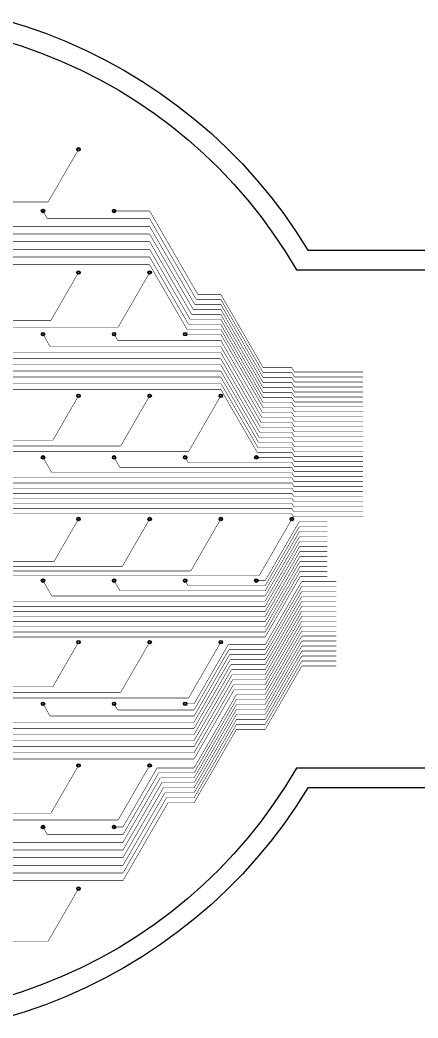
# Model space of a CAD drawing. Header units: metres. Extents: x -54999 to 54999, y -52014 to 54102.
# Drawn here: x 3108 to 11101, y -10018 to 10018 of the extents above; entities that cross this region are included whole.
import ezdxf

# ---------------------------------------------------------------- set-up
doc = ezdxf.new("R2010")
doc.units = ezdxf.units.M
for name, color, linetype in [('eDura_outline_ext', 6, 'Continuous'), ('eDura_outline_int', 6, 'Continuous'), ('etch', 3, 'Continuous'), ('metal', 4, 'Continuous')]:
    doc.layers.add(name, color=color, linetype=linetype)

msp = doc.modelspace()

# ---------------------------------------------------------------- linework, layer by layer
at = {"layer": 'eDura_outline_ext'}
for points in [[(2793, 10018), (3210, 9892), (3620, 9750), (4025, 9590), (4422, 9413), (4812, 9220), (5194, 9010), (5566, 8785), (5928, 8545), (6280, 8290), (6622, 8020), (6951, 7736), (7269, 7438), (7573, 7128), (7865, 6805), (8142, 6470), (8406, 6124), (8655, 5767), (8888, 5400), (8888, 5400), (29088, 5400)], [(29088, -5400), (8888, -5400), (8888, -5400), (8655, -5767), (8406, -6124), (8142, -6470), (7865, -6805), (7573, -7128), (7269, -7438), (6951, -7736), (6622, -8020), (6280, -8290), (5928, -8545), (5566, -8785), (5194, -9010), (4812, -9220), (4422, -9413), (4025, -9590), (3620, -9750), (3210, -9892), (2793, -10018)]]:
    msp.add_lwpolyline(points, dxfattribs=at)
at = {"layer": 'eDura_outline_int'}
for points in [[(2743, 9617), (3151, 9491), (3554, 9347), (3950, 9187), (4339, 9010), (4720, 8816), (5092, 8606), (5455, 8381), (5808, 8140), (6151, 7884), (6482, 7614), (6802, 7331), (7109, 7033), (7403, 6723), (7683, 6401), (7950, 6066), (8202, 5721), (8439, 5365), (8660, 5000), (8660, 5000), (28660, 5000)], [(28660, -5000), (8660, -5000), (8660, -5000), (8439, -5365), (8202, -5721), (7950, -6066), (7683, -6401), (7403, -6723), (7109, -7033), (6802, -7331), (6482, -7614), (6151, -7884), (5808, -8140), (5455, -8381), (5092, -8606), (4720, -8816), (4339, -9010), (3950, -9187), (3554, -9347), (3151, -9491), (2743, -9617)]]:
    msp.add_lwpolyline(points, dxfattribs=at)
at = {"layer": 'etch'}
for centre in [(4284, 7420), (3570, 6183), (4998, 6183), (4284, 4947), (5712, 4947), (3570, 3710), (4998, 3710), (6426, 3710), (4284, 2473), (5712, 2473), (7140, 2473), (3570, 1237), (4998, 1237), (6426, 1237), (7854, 1237), (4284, 0), (5712, 0), (7140, 0), (8568, 0), (3570, -1237), (4998, -1237), (6426, -1237), (7854, -1237), (4284, -2473), (5712, -2473), (7140, -2473), (3570, -3710), (4998, -3710), (6426, -3710), (4284, -4947), (5712, -4947), (3570, -6183), (4998, -6183), (4284, -7420)]:
    msp.add_circle(centre, 25, dxfattribs=at)
at = {"layer": 'metal'}
for points in [[(4284, 7420, 10, 10, 0), (3674, 6364, 10, 10, 0)], [(3674, 6364, 10, 10, 0), (-4998, 6364, 10, 10, 0)], [(3570, 6183, 10, 10, 0), (3659, 6029, 10, 10, 0)], [(3659, 6029, 10, 10, 0), (5712, 6029, 10, 10, 0)], [(4998, 6183, 10, 10, 0), (4998, 6183, 10, 10, 0)], [(4998, 6183, 10, 10, 0), (5712, 6183, 10, 10, 0)], [(5712, 6183, 10, 10, 0), (6678, 4510, 10, 10, 0)], [(5712, 6029, 10, 10, 0), (6647, 4410, 10, 10, 0)], [(2320, 5875, 10, 10, 0), (5712, 5875, 10, 10, 0)], [(5712, 5875, 10, 10, 0), (6616, 4310, 10, 10, 0)], [(981, 5721, 10, 10, 0), (5712, 5721, 10, 10, 0)], [(5712, 5721, 10, 10, 0), (6585, 4210, 10, 10, 0)], [(-1697, 5413, 10, 10, 0), (5712, 5413, 10, 10, 0)], [(-358, 5567, 10, 10, 0), (5712, 5567, 10, 10, 0)], [(5712, 5567, 10, 10, 0), (6553, 4110, 10, 10, 0)], [(5712, 5413, 10, 10, 0), (6522, 4010, 10, 10, 0)], [(-3037, 5259, 10, 10, 0), (5712, 5259, 10, 10, 0)], [(5712, 5259, 10, 10, 0), (6491, 3910, 10, 10, 0)], [(-4376, 5105, 10, 10, 0), (5712, 5105, 10, 10, 0)], [(5712, 5105, 10, 10, 0), (6460, 3810, 10, 10, 0)], [(4284, 4947, 10, 10, 0), (3730, 3988, 10, 10, 0)], [(5712, 4947, 10, 10, 0), (5079, 3851, 10, 10, 0)], [(6647, 4410, 10, 10, 0), (7140, 4410, 10, 10, 0)], [(6678, 4510, 10, 10, 0), (7140, 4510, 10, 10, 0)], [(7140, 4510, 10, 10, 0), (7140, 4510, 10, 10, 0)], [(7140, 4510, 10, 10, 0), (7991, 3037, 10, 10, 0)], [(7140, 4410, 10, 10, 0), (7140, 4410, 10, 10, 0)], [(7140, 4410, 10, 10, 0), (7991, 2937, 10, 10, 0)], [(6585, 4210, 10, 10, 0), (7140, 4210, 10, 10, 0)], [(6616, 4310, 10, 10, 0), (7140, 4310, 10, 10, 0)], [(7140, 4310, 10, 10, 0), (7140, 4310, 10, 10, 0)], [(7140, 4310, 10, 10, 0), (7991, 2837, 10, 10, 0)], [(7140, 4210, 10, 10, 0), (7140, 4210, 10, 10, 0)], [(7140, 4210, 10, 10, 0), (7991, 2737, 10, 10, 0)], [(6522, 4010, 10, 10, 0), (7140, 4010, 10, 10, 0)], [(6553, 4110, 10, 10, 0), (7140, 4110, 10, 10, 0)], [(7140, 4110, 10, 10, 0), (7140, 4110, 10, 10, 0)], [(7140, 4110, 10, 10, 0), (7991, 2637, 10, 10, 0)], [(7140, 4010, 10, 10, 0), (7140, 4010, 10, 10, 0)], [(7140, 4010, 10, 10, 0), (7991, 2537, 10, 10, 0)], [(3730, 3988, 10, 10, 0), (-6426, 3988, 10, 10, 0)], [(5079, 3851, 10, 10, 0), (-6426, 3851, 10, 10, 0)], [(6460, 3810, 10, 10, 0), (7140, 3810, 10, 10, 0)], [(6491, 3910, 10, 10, 0), (7140, 3910, 10, 10, 0)], [(7140, 3910, 10, 10, 0), (7140, 3910, 10, 10, 0)], [(7140, 3910, 10, 10, 0), (7991, 2437, 10, 10, 0)], [(7140, 3810, 10, 10, 0), (7140, 3810, 10, 10, 0)], [(7140, 3810, 10, 10, 0), (7991, 2337, 10, 10, 0)], [(3570, 3710, 10, 10, 0), (3712, 3464, 10, 10, 0)], [(4998, 3710, 10, 10, 0), (5069, 3587, 10, 10, 0)], [(6426, 3710, 10, 10, 0), (6426, 3710, 10, 10, 0)], [(6426, 3710, 10, 10, 0), (7140, 3710, 10, 10, 0)], [(7140, 3710, 10, 10, 0), (7991, 2237, 10, 10, 0)], [(3712, 3464, 10, 10, 0), (7140, 3464, 10, 10, 0)], [(5069, 3587, 10, 10, 0), (7140, 3587, 10, 10, 0)], [(7140, 3587, 10, 10, 0), (7977, 2137, 10, 10, 0)], [(7140, 3464, 10, 10, 0), (7964, 2037, 10, 10, 0)], [(998, 3218, 10, 10, 0), (7140, 3218, 10, 10, 0)], [(2355, 3341, 10, 10, 0), (7140, 3341, 10, 10, 0)], [(7140, 3341, 10, 10, 0), (7951, 1937, 10, 10, 0)], [(7140, 3218, 10, 10, 0), (7938, 1837, 10, 10, 0)], [(-359, 3095, 10, 10, 0), (7140, 3095, 10, 10, 0)], [(7140, 3095, 10, 10, 0), (7924, 1737, 10, 10, 0)], [(7991, 3037, 10, 10, 0), (8568, 3037, 10, 10, 0)], [(8568, 3037, 10, 10, 0), (8568, 3037, 10, 10, 0)], [(8568, 3037, 10, 10, 0), (8618, 2950, 10, 10, 0)], [(-3073, 2849, 10, 10, 0), (7140, 2849, 10, 10, 0)], [(-1716, 2972, 10, 10, 0), (7140, 2972, 10, 10, 0)], [(7140, 2972, 10, 10, 0), (7911, 1637, 10, 10, 0)], [(7140, 2849, 10, 10, 0), (7898, 1537, 10, 10, 0)], [(7991, 2937, 10, 10, 0), (8568, 2937, 10, 10, 0)], [(7991, 2837, 10, 10, 0), (8568, 2837, 10, 10, 0)], [(8568, 2937, 10, 10, 0), (8568, 2937, 10, 10, 0)], [(8568, 2937, 10, 10, 0), (8618, 2850, 10, 10, 0)], [(8568, 2837, 10, 10, 0), (8568, 2837, 10, 10, 0)], [(8568, 2837, 10, 10, 0), (8618, 2750, 10, 10, 0)], [(8618, 2950, 10, 10, 0), (9996, 2950, 10, 10, 0)], [(8618, 2850, 10, 10, 0), (9996, 2850, 10, 10, 0)], [(-5787, 2603, 10, 10, 0), (7140, 2603, 10, 10, 0)], [(-4430, 2726, 10, 10, 0), (7140, 2726, 10, 10, 0)], [(7140, 2726, 10, 10, 0), (7884, 1437, 10, 10, 0)], [(7140, 2603, 10, 10, 0), (7871, 1337, 10, 10, 0)], [(7991, 2737, 10, 10, 0), (8568, 2737, 10, 10, 0)], [(7991, 2637, 10, 10, 0), (8568, 2637, 10, 10, 0)], [(8568, 2737, 10, 10, 0), (8568, 2737, 10, 10, 0)], [(8568, 2737, 10, 10, 0), (8618, 2650, 10, 10, 0)], [(8568, 2637, 10, 10, 0), (8568, 2637, 10, 10, 0)], [(8568, 2637, 10, 10, 0), (8618, 2550, 10, 10, 0)], [(8618, 2750, 10, 10, 0), (9996, 2750, 10, 10, 0)], [(8618, 2650, 10, 10, 0), (9996, 2650, 10, 10, 0)], [(4284, 2473, 10, 10, 0), (3767, 1577, 10, 10, 0)], [(5712, 2473, 10, 10, 0), (5130, 1465, 10, 10, 0)], [(7140, 2473, 10, 10, 0), (6493, 1353, 10, 10, 0)], [(7991, 2537, 10, 10, 0), (8568, 2537, 10, 10, 0)], [(7991, 2437, 10, 10, 0), (8568, 2437, 10, 10, 0)], [(8568, 2537, 10, 10, 0), (8568, 2537, 10, 10, 0)], [(8568, 2537, 10, 10, 0), (8618, 2450, 10, 10, 0)], [(8568, 2437, 10, 10, 0), (8568, 2437, 10, 10, 0)], [(8568, 2437, 10, 10, 0), (8618, 2350, 10, 10, 0)], [(8618, 2550, 10, 10, 0), (9996, 2550, 10, 10, 0)], [(8618, 2450, 10, 10, 0), (9996, 2450, 10, 10, 0)], [(7991, 2337, 10, 10, 0), (8568, 2337, 10, 10, 0)], [(7991, 2237, 10, 10, 0), (8568, 2237, 10, 10, 0)], [(8568, 2337, 10, 10, 0), (8568, 2337, 10, 10, 0)], [(8568, 2337, 10, 10, 0), (8618, 2250, 10, 10, 0)], [(8568, 2237, 10, 10, 0), (8568, 2237, 10, 10, 0)], [(8568, 2237, 10, 10, 0), (8618, 2150, 10, 10, 0)], [(8618, 2350, 10, 10, 0), (9996, 2350, 10, 10, 0)], [(8618, 2250, 10, 10, 0), (9996, 2250, 10, 10, 0)], [(7964, 2037, 10, 10, 0), (8568, 2037, 10, 10, 0)], [(7977, 2137, 10, 10, 0), (8568, 2137, 10, 10, 0)], [(8568, 2137, 10, 10, 0), (8568, 2137, 10, 10, 0)], [(8568, 2137, 10, 10, 0), (8618, 2050, 10, 10, 0)], [(8568, 2037, 10, 10, 0), (8568, 2037, 10, 10, 0)], [(8568, 2037, 10, 10, 0), (8618, 1950, 10, 10, 0)], [(8618, 2150, 10, 10, 0), (9996, 2150, 10, 10, 0)], [(8618, 2050, 10, 10, 0), (9996, 2050, 10, 10, 0)], [(7938, 1837, 10, 10, 0), (8568, 1837, 10, 10, 0)], [(7951, 1937, 10, 10, 0), (8568, 1937, 10, 10, 0)], [(8568, 1937, 10, 10, 0), (8568, 1937, 10, 10, 0)], [(8568, 1937, 10, 10, 0), (8618, 1850, 10, 10, 0)], [(8568, 1837, 10, 10, 0), (8568, 1837, 10, 10, 0)], [(8568, 1837, 10, 10, 0), (8618, 1750, 10, 10, 0)], [(8618, 1950, 10, 10, 0), (9996, 1950, 10, 10, 0)], [(8618, 1850, 10, 10, 0), (9996, 1850, 10, 10, 0)], [(7911, 1637, 10, 10, 0), (8568, 1637, 10, 10, 0)], [(7924, 1737, 10, 10, 0), (8568, 1737, 10, 10, 0)], [(8568, 1737, 10, 10, 0), (8568, 1737, 10, 10, 0)], [(8568, 1737, 10, 10, 0), (8618, 1650, 10, 10, 0)], [(8568, 1637, 10, 10, 0), (8568, 1637, 10, 10, 0)], [(8568, 1637, 10, 10, 0), (8618, 1550, 10, 10, 0)], [(8618, 1750, 10, 10, 0), (9996, 1750, 10, 10, 0)], [(8618, 1650, 10, 10, 0), (9996, 1650, 10, 10, 0)], [(3767, 1577, 10, 10, 0), (-7854, 1577, 10, 10, 0)], [(5130, 1465, 10, 10, 0), (-7854, 1465, 10, 10, 0)], [(7884, 1437, 10, 10, 0), (8568, 1437, 10, 10, 0)], [(7898, 1537, 10, 10, 0), (8568, 1537, 10, 10, 0)], [(8568, 1537, 10, 10, 0), (8568, 1537, 10, 10, 0)], [(8568, 1537, 10, 10, 0), (8618, 1450, 10, 10, 0)], [(8568, 1437, 10, 10, 0), (8568, 1437, 10, 10, 0)], [(8568, 1437, 10, 10, 0), (8618, 1350, 10, 10, 0)], [(8618, 1550, 10, 10, 0), (9996, 1550, 10, 10, 0)], [(8618, 1450, 10, 10, 0), (9996, 1450, 10, 10, 0)], [(6493, 1353, 10, 10, 0), (-7854, 1353, 10, 10, 0)], [(3570, 1237, 10, 10, 0), (3748, 928, 10, 10, 0)], [(4998, 1237, 10, 10, 0), (5117, 1031, 10, 10, 0)], [(6426, 1237, 10, 10, 0), (6485, 1134, 10, 10, 0)], [(7854, 1237, 10, 10, 0), (7854, 1237, 10, 10, 0)], [(7854, 1237, 10, 10, 0), (8568, 1237, 10, 10, 0)], [(7871, 1337, 10, 10, 0), (8568, 1337, 10, 10, 0)], [(8568, 1337, 10, 10, 0), (8568, 1337, 10, 10, 0)], [(8568, 1337, 10, 10, 0), (8618, 1250, 10, 10, 0)], [(8568, 1237, 10, 10, 0), (8618, 1150, 10, 10, 0)], [(8618, 1350, 10, 10, 0), (9996, 1350, 10, 10, 0)], [(8618, 1250, 10, 10, 0), (9996, 1250, 10, 10, 0)], [(5117, 1031, 10, 10, 0), (8568, 1031, 10, 10, 0)], [(6485, 1134, 10, 10, 0), (8568, 1134, 10, 10, 0)], [(8568, 1134, 10, 10, 0), (8616, 1050, 10, 10, 0)], [(8568, 1031, 10, 10, 0), (8615, 950, 10, 10, 0)], [(8616, 1050, 10, 10, 0), (9996, 1050, 10, 10, 0)], [(8618, 1150, 10, 10, 0), (9996, 1150, 10, 10, 0)], [(2380, 825, 10, 10, 0), (8568, 825, 10, 10, 0)], [(3748, 928, 10, 10, 0), (8568, 928, 10, 10, 0)], [(8568, 928, 10, 10, 0), (8613, 850, 10, 10, 0)], [(8568, 825, 10, 10, 0), (8611, 750, 10, 10, 0)], [(8613, 850, 10, 10, 0), (9996, 850, 10, 10, 0)], [(8615, 950, 10, 10, 0), (9996, 950, 10, 10, 0)], [(-357, 619, 10, 10, 0), (8568, 619, 10, 10, 0)], [(1011, 722, 10, 10, 0), (8568, 722, 10, 10, 0)], [(8568, 722, 10, 10, 0), (8609, 650, 10, 10, 0)], [(8568, 619, 10, 10, 0), (8608, 550, 10, 10, 0)], [(8609, 650, 10, 10, 0), (9996, 650, 10, 10, 0)], [(8611, 750, 10, 10, 0), (9996, 750, 10, 10, 0)], [(-3094, 413, 10, 10, 0), (8568, 413, 10, 10, 0)], [(-1726, 516, 10, 10, 0), (8568, 516, 10, 10, 0)], [(8568, 516, 10, 10, 0), (8606, 450, 10, 10, 0)], [(8568, 413, 10, 10, 0), (8604, 350, 10, 10, 0)], [(8606, 450, 10, 10, 0), (9996, 450, 10, 10, 0)], [(8608, 550, 10, 10, 0), (9996, 550, 10, 10, 0)], [(-5831, 207, 10, 10, 0), (8568, 207, 10, 10, 0)], [(-4463, 310, 10, 10, 0), (8568, 310, 10, 10, 0)], [(8568, 310, 10, 10, 0), (8602, 250, 10, 10, 0)], [(8568, 207, 10, 10, 0), (8601, 150, 10, 10, 0)], [(8602, 250, 10, 10, 0), (9996, 250, 10, 10, 0)], [(8604, 350, 10, 10, 0), (9996, 350, 10, 10, 0)], [(-7200, 104, 10, 10, 0), (8568, 104, 10, 10, 0)], [(4284, 0, 10, 10, 0), (3790, -855, 10, 10, 0)], [(5712, 0, 10, 10, 0), (5164, -950, 10, 10, 0)], [(7140, 0, 10, 10, 0), (6537, -1045, 10, 10, 0)], [(8568, 0, 10, 10, 0), (7910, -1140, 10, 10, 0)], [(8568, 104, 10, 10, 0), (8599, 50, 10, 10, 0)], [(8599, 50, 10, 10, 0), (9996, 50, 10, 10, 0)], [(8601, 150, 10, 10, 0), (9996, 150, 10, 10, 0)], [(8032, -1237, 10, 10, 0), (8718, -50, 10, 10, 0)], [(8032, -1340, 10, 10, 0), (8719, -150, 10, 10, 0)], [(8718, -50, 10, 10, 0), (9282, -50, 10, 10, 0)], [(8719, -150, 10, 10, 0), (9282, -150, 10, 10, 0)], [(8032, -1443, 10, 10, 0), (8721, -250, 10, 10, 0)], [(8032, -1546, 10, 10, 0), (8723, -350, 10, 10, 0)], [(8721, -250, 10, 10, 0), (9282, -250, 10, 10, 0)], [(8723, -350, 10, 10, 0), (9282, -350, 10, 10, 0)], [(8032, -1649, 10, 10, 0), (8725, -450, 10, 10, 0)], [(8032, -1752, 10, 10, 0), (8726, -550, 10, 10, 0)], [(8725, -450, 10, 10, 0), (9282, -450, 10, 10, 0)], [(8726, -550, 10, 10, 0), (9282, -550, 10, 10, 0)], [(8032, -1855, 10, 10, 0), (8728, -650, 10, 10, 0)], [(8032, -1958, 10, 10, 0), (8730, -750, 10, 10, 0)], [(8728, -650, 10, 10, 0), (9282, -650, 10, 10, 0)], [(8730, -750, 10, 10, 0), (9282, -750, 10, 10, 0)], [(3790, -855, 10, 10, 0), (-8746, -855, 10, 10, 0)], [(5164, -950, 10, 10, 0), (-8746, -950, 10, 10, 0)], [(8032, -2061, 10, 10, 0), (8731, -850, 10, 10, 0)], [(8032, -2164, 10, 10, 0), (8733, -950, 10, 10, 0)], [(8731, -850, 10, 10, 0), (9282, -850, 10, 10, 0)], [(8733, -950, 10, 10, 0), (9282, -950, 10, 10, 0)], [(6537, -1045, 10, 10, 0), (-8746, -1045, 10, 10, 0)], [(7910, -1140, 10, 10, 0), (-8746, -1140, 10, 10, 0)], [(8032, -2267, 10, 10, 0), (8735, -1050, 10, 10, 0)], [(8032, -2370, 10, 10, 0), (8737, -1150, 10, 10, 0)], [(8735, -1050, 10, 10, 0), (9282, -1050, 10, 10, 0)], [(8737, -1150, 10, 10, 0), (9282, -1150, 10, 10, 0)], [(3570, -1237, 10, 10, 0), (3748, -1546, 10, 10, 0)], [(4998, -1237, 10, 10, 0), (5117, -1443, 10, 10, 0)], [(6426, -1237, 10, 10, 0), (6485, -1340, 10, 10, 0)], [(6485, -1340, 10, 10, 0), (8032, -1340, 10, 10, 0)], [(7854, -1237, 10, 10, 0), (7854, -1237, 10, 10, 0)], [(7854, -1237, 10, 10, 0), (8032, -1237, 10, 10, 0)], [(8032, -2523, 10, 10, 0), (8768, -1250, 10, 10, 0)], [(8032, -2623, 10, 10, 0), (8768, -1350, 10, 10, 0)], [(8768, -1250, 10, 10, 0), (9460, -1250, 10, 10, 0)], [(8768, -1350, 10, 10, 0), (9460, -1350, 10, 10, 0)], [(3748, -1546, 10, 10, 0), (8032, -1546, 10, 10, 0)], [(5117, -1443, 10, 10, 0), (8032, -1443, 10, 10, 0)], [(8032, -2723, 10, 10, 0), (8768, -1450, 10, 10, 0)], [(8032, -2823, 10, 10, 0), (8768, -1550, 10, 10, 0)], [(8768, -1450, 10, 10, 0), (9460, -1450, 10, 10, 0)], [(8768, -1550, 10, 10, 0), (9460, -1550, 10, 10, 0)], [(1011, -1752, 10, 10, 0), (8032, -1752, 10, 10, 0)], [(2380, -1649, 10, 10, 0), (8032, -1649, 10, 10, 0)], [(8032, -2923, 10, 10, 0), (8768, -1650, 10, 10, 0)], [(8032, -3023, 10, 10, 0), (8768, -1750, 10, 10, 0)], [(8768, -1650, 10, 10, 0), (9460, -1650, 10, 10, 0)], [(8768, -1750, 10, 10, 0), (9460, -1750, 10, 10, 0)], [(-1726, -1958, 10, 10, 0), (8032, -1958, 10, 10, 0)], [(-357, -1855, 10, 10, 0), (8032, -1855, 10, 10, 0)], [(8032, -3123, 10, 10, 0), (8768, -1850, 10, 10, 0)], [(8032, -3223, 10, 10, 0), (8768, -1950, 10, 10, 0)], [(8768, -1850, 10, 10, 0), (9460, -1850, 10, 10, 0)], [(8768, -1950, 10, 10, 0), (9460, -1950, 10, 10, 0)], [(-4463, -2164, 10, 10, 0), (8032, -2164, 10, 10, 0)], [(-3094, -2061, 10, 10, 0), (8032, -2061, 10, 10, 0)], [(8032, -3323, 10, 10, 0), (8768, -2050, 10, 10, 0)], [(8032, -3423, 10, 10, 0), (8768, -2150, 10, 10, 0)], [(8768, -2050, 10, 10, 0), (9460, -2050, 10, 10, 0)], [(8768, -2150, 10, 10, 0), (9460, -2150, 10, 10, 0)], [(-7200, -2370, 10, 10, 0), (8032, -2370, 10, 10, 0)], [(-5831, -2267, 10, 10, 0), (8032, -2267, 10, 10, 0)], [(8032, -3523, 10, 10, 0), (8768, -2250, 10, 10, 0)], [(8032, -3623, 10, 10, 0), (8768, -2350, 10, 10, 0)], [(8768, -2250, 10, 10, 0), (9460, -2250, 10, 10, 0)], [(8768, -2350, 10, 10, 0), (9460, -2350, 10, 10, 0)], [(4284, -2473, 10, 10, 0), (3767, -3369, 10, 10, 0)], [(5712, -2473, 10, 10, 0), (5130, -3481, 10, 10, 0)], [(7140, -2473, 10, 10, 0), (6493, -3593, 10, 10, 0)], [(6604, -3710, 10, 10, 0), (7290, -2523, 10, 10, 0)], [(7290, -2523, 10, 10, 0), (8032, -2523, 10, 10, 0)], [(8032, -3723, 10, 10, 0), (8768, -2450, 10, 10, 0)], [(8032, -2523, 10, 10, 0), (8032, -2523, 10, 10, 0)], [(8032, -3823, 10, 10, 0), (8768, -2550, 10, 10, 0)], [(8768, -2450, 10, 10, 0), (9460, -2450, 10, 10, 0)], [(8768, -2550, 10, 10, 0), (9460, -2550, 10, 10, 0)], [(6604, -3833, 10, 10, 0), (7303, -2623, 10, 10, 0)], [(6604, -3956, 10, 10, 0), (7316, -2723, 10, 10, 0)], [(7303, -2623, 10, 10, 0), (8032, -2623, 10, 10, 0)], [(7316, -2723, 10, 10, 0), (8032, -2723, 10, 10, 0)], [(8032, -2623, 10, 10, 0), (8032, -2623, 10, 10, 0)], [(8032, -3923, 10, 10, 0), (8768, -2650, 10, 10, 0)], [(8032, -2723, 10, 10, 0), (8032, -2723, 10, 10, 0)], [(8032, -4023, 10, 10, 0), (8768, -2750, 10, 10, 0)], [(8768, -2650, 10, 10, 0), (9460, -2650, 10, 10, 0)], [(8768, -2750, 10, 10, 0), (9460, -2750, 10, 10, 0)], [(6604, -4079, 10, 10, 0), (7329, -2823, 10, 10, 0)], [(6604, -4202, 10, 10, 0), (7343, -2923, 10, 10, 0)], [(7329, -2823, 10, 10, 0), (8032, -2823, 10, 10, 0)], [(7343, -2923, 10, 10, 0), (8032, -2923, 10, 10, 0)], [(8032, -2823, 10, 10, 0), (8032, -2823, 10, 10, 0)], [(8032, -4123, 10, 10, 0), (8768, -2850, 10, 10, 0)], [(8032, -2923, 10, 10, 0), (8032, -2923, 10, 10, 0)], [(8032, -4223, 10, 10, 0), (8768, -2950, 10, 10, 0)], [(8768, -2850, 10, 10, 0), (9460, -2850, 10, 10, 0)], [(8768, -2950, 10, 10, 0), (9460, -2950, 10, 10, 0)], [(6604, -4325, 10, 10, 0), (7356, -3023, 10, 10, 0)], [(6604, -4448, 10, 10, 0), (7369, -3123, 10, 10, 0)], [(7356, -3023, 10, 10, 0), (8032, -3023, 10, 10, 0)], [(7369, -3123, 10, 10, 0), (8032, -3123, 10, 10, 0)], [(8032, -3023, 10, 10, 0), (8032, -3023, 10, 10, 0)], [(8032, -3123, 10, 10, 0), (8032, -3123, 10, 10, 0)], [(3767, -3369, 10, 10, 0), (-7318, -3369, 10, 10, 0)], [(6604, -4571, 10, 10, 0), (7383, -3223, 10, 10, 0)], [(6604, -4694, 10, 10, 0), (7396, -3323, 10, 10, 0)], [(7383, -3223, 10, 10, 0), (8032, -3223, 10, 10, 0)], [(7396, -3323, 10, 10, 0), (8032, -3323, 10, 10, 0)], [(8032, -3223, 10, 10, 0), (8032, -3223, 10, 10, 0)], [(8032, -3323, 10, 10, 0), (8032, -3323, 10, 10, 0)], [(5130, -3481, 10, 10, 0), (-7318, -3481, 10, 10, 0)], [(6493, -3593, 10, 10, 0), (-7318, -3593, 10, 10, 0)], [(6604, -4817, 10, 10, 0), (7409, -3423, 10, 10, 0)], [(6604, -4997, 10, 10, 0), (7455, -3523, 10, 10, 0)], [(7409, -3423, 10, 10, 0), (8032, -3423, 10, 10, 0)], [(7455, -3523, 10, 10, 0), (8032, -3523, 10, 10, 0)], [(8032, -3423, 10, 10, 0), (8032, -3423, 10, 10, 0)], [(8032, -3523, 10, 10, 0), (8032, -3523, 10, 10, 0)], [(3570, -3710, 10, 10, 0), (3712, -3956, 10, 10, 0)], [(4998, -3710, 10, 10, 0), (5069, -3833, 10, 10, 0)], [(6426, -3710, 10, 10, 0), (6426, -3710, 10, 10, 0)], [(6426, -3710, 10, 10, 0), (6604, -3710, 10, 10, 0)], [(6604, -5097, 10, 10, 0), (7455, -3623, 10, 10, 0)], [(6604, -5197, 10, 10, 0), (7455, -3723, 10, 10, 0)], [(7455, -3623, 10, 10, 0), (8032, -3623, 10, 10, 0)], [(7455, -3723, 10, 10, 0), (8032, -3723, 10, 10, 0)], [(8032, -3623, 10, 10, 0), (8032, -3623, 10, 10, 0)], [(8032, -3723, 10, 10, 0), (8032, -3723, 10, 10, 0)], [(3712, -3956, 10, 10, 0), (6604, -3956, 10, 10, 0)], [(5069, -3833, 10, 10, 0), (6604, -3833, 10, 10, 0)], [(6604, -5297, 10, 10, 0), (7455, -3823, 10, 10, 0)], [(6604, -5397, 10, 10, 0), (7455, -3923, 10, 10, 0)], [(7455, -3823, 10, 10, 0), (8032, -3823, 10, 10, 0)], [(7455, -3923, 10, 10, 0), (8032, -3923, 10, 10, 0)], [(8032, -3823, 10, 10, 0), (8032, -3823, 10, 10, 0)], [(8032, -3923, 10, 10, 0), (8032, -3923, 10, 10, 0)], [(998, -4202, 10, 10, 0), (6604, -4202, 10, 10, 0)], [(2355, -4079, 10, 10, 0), (6604, -4079, 10, 10, 0)], [(6604, -5497, 10, 10, 0), (7455, -4023, 10, 10, 0)], [(6604, -5597, 10, 10, 0), (7455, -4123, 10, 10, 0)], [(7455, -4023, 10, 10, 0), (8032, -4023, 10, 10, 0)], [(7455, -4123, 10, 10, 0), (8032, -4123, 10, 10, 0)], [(8032, -4023, 10, 10, 0), (8032, -4023, 10, 10, 0)], [(8032, -4123, 10, 10, 0), (8032, -4123, 10, 10, 0)], [(-359, -4325, 10, 10, 0), (6604, -4325, 10, 10, 0)], [(6604, -5697, 10, 10, 0), (7455, -4223, 10, 10, 0)], [(7455, -4223, 10, 10, 0), (8032, -4223, 10, 10, 0)], [(8032, -4223, 10, 10, 0), (8032, -4223, 10, 10, 0)], [(-3073, -4571, 10, 10, 0), (6604, -4571, 10, 10, 0)], [(-1716, -4448, 10, 10, 0), (6604, -4448, 10, 10, 0)], [(-4430, -4694, 10, 10, 0), (6604, -4694, 10, 10, 0)], [(-5787, -4817, 10, 10, 0), (6604, -4817, 10, 10, 0)], [(4284, -4947, 10, 10, 0), (3730, -5906, 10, 10, 0)], [(5712, -4947, 10, 10, 0), (5079, -6043, 10, 10, 0)], [(5176, -6183, 10, 10, 0), (5862, -4997, 10, 10, 0)], [(5862, -4997, 10, 10, 0), (6604, -4997, 10, 10, 0)], [(6604, -4997, 10, 10, 0), (6604, -4997, 10, 10, 0)], [(5176, -6337, 10, 10, 0), (5893, -5097, 10, 10, 0)], [(5176, -6491, 10, 10, 0), (5924, -5197, 10, 10, 0)], [(5893, -5097, 10, 10, 0), (6604, -5097, 10, 10, 0)], [(5924, -5197, 10, 10, 0), (6604, -5197, 10, 10, 0)], [(6604, -5097, 10, 10, 0), (6604, -5097, 10, 10, 0)], [(6604, -5197, 10, 10, 0), (6604, -5197, 10, 10, 0)], [(5176, -6645, 10, 10, 0), (5955, -5297, 10, 10, 0)], [(5176, -6799, 10, 10, 0), (5986, -5397, 10, 10, 0)], [(5955, -5297, 10, 10, 0), (6604, -5297, 10, 10, 0)], [(5986, -5397, 10, 10, 0), (6604, -5397, 10, 10, 0)], [(6604, -5297, 10, 10, 0), (6604, -5297, 10, 10, 0)], [(6604, -5397, 10, 10, 0), (6604, -5397, 10, 10, 0)], [(5176, -6953, 10, 10, 0), (6018, -5497, 10, 10, 0)], [(5176, -7107, 10, 10, 0), (6049, -5597, 10, 10, 0)], [(6018, -5497, 10, 10, 0), (6604, -5497, 10, 10, 0)], [(6049, -5597, 10, 10, 0), (6604, -5597, 10, 10, 0)], [(6604, -5497, 10, 10, 0), (6604, -5497, 10, 10, 0)], [(6604, -5597, 10, 10, 0), (6604, -5597, 10, 10, 0)], [(5176, -7261, 10, 10, 0), (6080, -5697, 10, 10, 0)], [(6080, -5697, 10, 10, 0), (6604, -5697, 10, 10, 0)], [(6604, -5697, 10, 10, 0), (6604, -5697, 10, 10, 0)], [(3730, -5906, 10, 10, 0), (-5890, -5906, 10, 10, 0)], [(5079, -6043, 10, 10, 0), (-5890, -6043, 10, 10, 0)], [(3570, -6183, 10, 10, 0), (3659, -6337, 10, 10, 0)], [(4998, -6183, 10, 10, 0), (4998, -6183, 10, 10, 0)], [(4998, -6183, 10, 10, 0), (5176, -6183, 10, 10, 0)], [(3659, -6337, 10, 10, 0), (5176, -6337, 10, 10, 0)], [(2320, -6491, 10, 10, 0), (5176, -6491, 10, 10, 0)], [(-358, -6799, 10, 10, 0), (5176, -6799, 10, 10, 0)], [(981, -6645, 10, 10, 0), (5176, -6645, 10, 10, 0)], [(-1697, -6953, 10, 10, 0), (5176, -6953, 10, 10, 0)], [(-3037, -7107, 10, 10, 0), (5176, -7107, 10, 10, 0)], [(-4376, -7261, 10, 10, 0), (5176, -7261, 10, 10, 0)], [(4284, -7420, 10, 10, 0), (3674, -8476, 10, 10, 0)], [(3674, -8476, 10, 10, 0), (-4462, -8476, 10, 10, 0)]]:
    msp.add_lwpolyline(points, format="xyseb", dxfattribs=at)
for centre in [(4284, 7420), (3570, 6183), (4998, 6183), (4284, 4947), (5712, 4947), (3570, 3710), (4998, 3710), (6426, 3710), (4284, 2473), (5712, 2473), (7140, 2473), (3570, 1237), (4998, 1237), (6426, 1237), (7854, 1237), (4284, 0), (5712, 0), (7140, 0), (8568, 0), (3570, -1237), (4998, -1237), (6426, -1237), (7854, -1237), (4284, -2473), (5712, -2473), (7140, -2473), (3570, -3710), (4998, -3710), (6426, -3710), (4284, -4947), (5712, -4947), (3570, -6183), (4998, -6183), (4284, -7420)]:
    msp.add_circle(centre, 35, dxfattribs=at)

doc.saveas('drawing.dxf')
